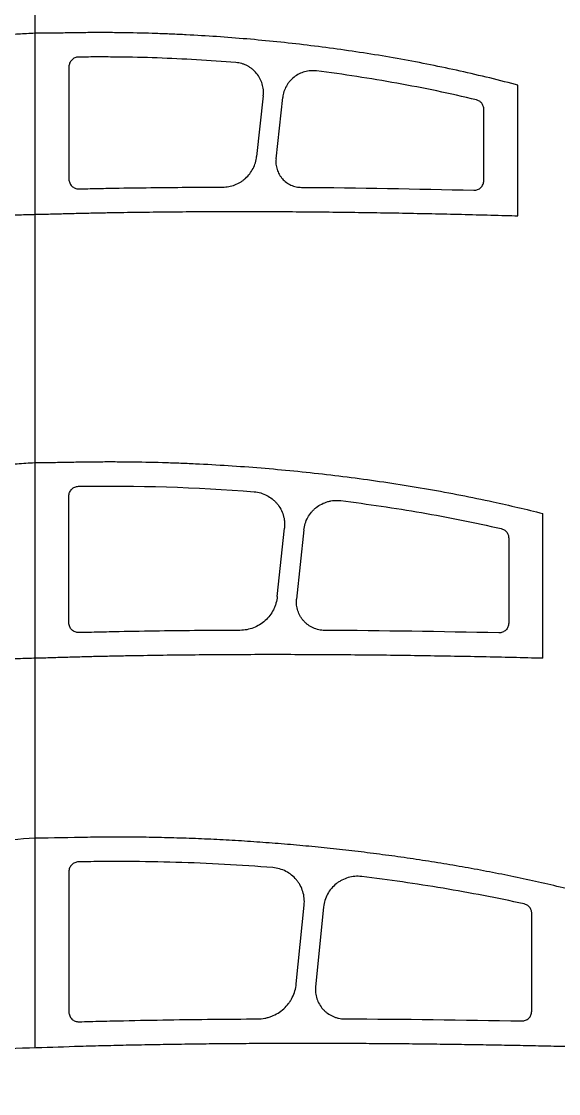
# Model space of a CAD drawing. Header units: millimetres. Extents: x -11497 to 404, y -3854 to 414.
# Drawn here: x -7226 to -7115.7, y -2028.8 to -1808.7 of the extents above; entities that cross this region are included whole.
import ezdxf

# ---------------------------------------------------------------- set-up
doc = ezdxf.new("R2010")
doc.units = ezdxf.units.MM
doc.layers.add('7', color=1, linetype='Continuous')

msp = doc.modelspace()

# ---------------------------------------------------------------- linework, layer by layer
at = {"color": 7, "linetype": 'Continuous', "lineweight": 25}
for p, q in [((-7216.2651, -1818.0333), (-7216.2651, -1841.0773)), ((-7124.0561, -1848.6082), (-7124.0561, -1821.7976)), ((-7176.3434, -1823.9699), (-7177.7123, -1836.441)), ((-7173.7352, -1836.8969), (-7172.3531, -1824.3151)), ((-7131.0561, -1841.3642), (-7131.0561, -1826.748)), ((-7216.2651, -1932.1672), (-7216.2651, -1906.1242)), ((-7118.9519, -1939.434), (-7118.9519, -1909.7073)), ((-7173.469, -1926.7568), (-7172.0013, -1912.7205)), ((-7168.0162, -1913.0947), (-7169.5013, -1927.2914)), ((-7125.9519, -1914.7509), (-7125.9519, -1932.2176)), ((-7216.2651, -1983.2182), (-7216.2651, -2012.0393)), ((-7169.5722, -2006.2511), (-7167.9474, -1990.0788)), ((-7163.9676, -1990.481), (-7165.6105, -2006.8323)), ((-7121.2258, -2011.8769), (-7121.2258, -1991.7907))]:
    msp.add_line(p, q, dxfattribs=at)
for points, knots in [([(-7124.0561, -1821.7976), (-7124.2282, -1821.7519), (-7128.4123, -1820.6465), (-7136.6533, -1818.6522), (-7146.832, -1816.6391), (-7155.0185, -1815.2749), (-7161.1768, -1814.3695), (-7167.35, -1813.5731), (-7173.5362, -1812.8842), (-7179.7329, -1812.2974), (-7185.9389, -1811.8185), (-7191.1165, -1811.5064), (-7195.2615, -1811.3131), (-7199.408, -1811.1552), (-7203.5563, -1811.0531), (-7207.7056, -1811.0055), (-7210.8177, -1811.0021), (-7213.9298, -1811.0221), (-7217.0414, -1811.0792), (-7220.153, -1811.1303), (-7222.2277, -1811.149), (-7223.2651, -1811.1527)], [0.497317614, 0.497317614, 0.497317614, 0.497317614, 0.5, 0.5625, 0.625, 0.65625, 0.6875, 0.71875, 0.75, 0.78125, 0.8125, 0.84375, 0.859375, 0.875, 0.90625, 0.921875, 0.9375, 0.953125, 0.96875, 0.984375, 1, 1, 1, 1]), ([(-7223.2651, -1811.1527), (-7224.3837, -1811.1991), (-7226.621, -1811.3216), (-7229.9739, -1811.5605), (-7233.3247, -1811.8172), (-7236.6736, -1812.0896), (-7240.0172, -1812.4146), (-7243.3564, -1812.7749), (-7246.6902, -1813.1776), (-7251.1269, -1813.7734), (-7256.6558, -1814.6274), (-7262.1561, -1815.6403), (-7266.5358, -1816.5485), (-7269.8092, -1817.2805), (-7273.0701, -1818.0641), (-7276.3176, -1818.9), (-7279.5506, -1819.7886), (-7282.7675, -1820.7329), (-7285.9647, -1821.7409), (-7289.1398, -1822.8156), (-7292.2891, -1823.9629), (-7295.4083, -1825.1889), (-7298.492, -1826.5016), (-7301.5288, -1827.9191), (-7304.5097, -1829.4506), (-7307.4274, -1831.0989), (-7310.2758, -1832.864), (-7312.5853, -1834.4338), (-7314.3846, -1835.7573), (-7315.7066, -1836.7861), (-7316.9981, -1837.8531), (-7318.252, -1838.9639), (-7319.268, -1839.9212), (-7320.0626, -1840.7058), (-7320.6524, -1841.3005), (-7321.2326, -1841.9044), (-7321.7954, -1842.5246), (-7322.3346, -1843.1658), (-7322.8392, -1843.8343), (-7323.2213, -1844.419), (-7323.4896, -1844.9087), (-7323.6711, -1845.286), (-7323.7988, -1845.6107), (-7323.8853, -1845.8758), (-7323.9423, -1846.0771), (-7323.9888, -1846.281), (-7324.0347, -1846.5557), (-7324.075, -1846.9029), (-7324.0707, -1847.2525), (-7324.0496, -1847.5307), (-7324.0239, -1847.7381), (-7323.9884, -1847.944), (-7323.9411, -1848.1468), (-7323.881, -1848.3462), (-7323.7955, -1848.5359), (-7323.7017, -1848.722), (-7323.6107, -1848.9102), (-7323.5097, -1849.0934), (-7323.3963, -1849.269), (-7323.2732, -1849.438), (-7323.0988, -1849.6553), (-7322.7775, -1850.0231), (-7322.3696, -1850.4051), (-7321.9304, -1850.7497), (-7321.4751, -1851.0729), (-7320.874, -1851.4284), (-7319.8578, -1851.8951), (-7318.5078, -1852.2705), (-7316.8463, -1852.4928), (-7315.1784, -1852.6472), (-7313.5071, -1852.7626), (-7311.8333, -1852.8327), (-7310.1585, -1852.8706), (-7308.4832, -1852.873), (-7306.8081, -1852.8486), (-7305.1335, -1852.8002), (-7303.4594, -1852.7367), (-7301.7856, -1852.6625), (-7300.1121, -1852.5837), (-7298.4386, -1852.5016), (-7296.2075, -1852.3873), (-7293.419, -1852.234), (-7290.0737, -1852.0295), (-7286.729, -1851.8101), (-7283.3848, -1851.5808), (-7280.0404, -1851.3473), (-7276.6957, -1851.114), (-7273.3504, -1850.8846), (-7270.0043, -1850.659), (-7266.6575, -1850.4385), (-7263.3097, -1850.2246), (-7259.9611, -1850.0169), (-7255.4951, -1849.7485), (-7251.027, -1849.496), (-7246.557, -1849.2577), (-7243.2034, -1849.0874), (-7239.8488, -1848.9245), (-7237.0525, -1848.7946), (-7234.8147, -1848.6976), (-7233.1363, -1848.6247), (-7231.4576, -1848.5523), (-7229.7784, -1848.4888), (-7228.0987, -1848.4343), (-7225.8587, -1848.3689), (-7224.1783, -1848.3244), (-7222.0562, -1848.2754), (-7220.0526, -1848.2312), (-7217.5482, -1848.1634), (-7215.5441, -1848.1126), (-7213.5396, -1848.0623), (-7211.0332, -1848.0121), (-7208.0249, -1847.9516), (-7204.0127, -1847.8834), (-7198.9955, -1847.814), (-7192.9723, -1847.7562), (-7186.9466, -1847.7243), (-7180.9188, -1847.7158), (-7174.8893, -1847.7298), (-7168.8581, -1847.7633), (-7162.8257, -1847.8186), (-7156.7923, -1847.8928), (-7148.7467, -1848.0168), (-7138.6885, -1848.2194), (-7129.7876, -1848.4475), (-7124.9103, -1848.584), (-7124.0561, -1848.6082)], [0, 0, 0, 0, 0.008250743, 0.016501486, 0.024752229, 0.033002972, 0.041253715, 0.049504458, 0.057755201, 0.066005944, 0.08250743, 0.099008916, 0.107259659, 0.115510402, 0.123761145, 0.132011888, 0.140262631, 0.148513373, 0.156764116, 0.165014859, 0.173265602, 0.181516345, 0.189767088, 0.198017831, 0.206268574, 0.214519317, 0.22277006, 0.231020803, 0.235146175, 0.239271546, 0.243396918, 0.247522289, 0.251647661, 0.253710346, 0.255773032, 0.257835718, 0.259898404, 0.261961089, 0.264023775, 0.266086461, 0.267117804, 0.268149147, 0.269180489, 0.269696161, 0.270211832, 0.270727504, 0.271243175, 0.272274518, 0.273305861, 0.273821532, 0.274337204, 0.274852875, 0.275368547, 0.275884218, 0.27639989, 0.276915561, 0.277431232, 0.277946904, 0.278462575, 0.278978247, 0.279493918, 0.280525261, 0.282587947, 0.28361929, 0.284650632, 0.286713318, 0.288776004, 0.292901375, 0.297026747, 0.301152118, 0.30527749, 0.309402861, 0.313528233, 0.317653604, 0.321778976, 0.325904347, 0.330029719, 0.33415509, 0.338280462, 0.342405833, 0.346531205, 0.354781948, 0.363032691, 0.371283434, 0.379534177, 0.38778492, 0.396035663, 0.404286406, 0.412537149, 0.420787892, 0.429038634, 0.437289377, 0.44554012, 0.462041606, 0.470292349, 0.478543092, 0.486793835, 0.495044578, 0.49916995, 0.503295321, 0.507420693, 0.511546064, 0.515671436, 0.519796807, 0.52804755, 0.52804755, 0.535421807, 0.542796064, 0.546483193, 0.550170321, 0.557544578, 0.564918835, 0.572293092, 0.587041606, 0.60179012, 0.616538634, 0.631287149, 0.646035663, 0.660784177, 0.675532691, 0.690281205, 0.705029719, 0.734526747, 0.764023775, 0.770286821, 0.770286821, 0.770286821, 0.770286821]), ([(-7214.2929, -1816.0335), (-7214.4238, -1816.0353), (-7214.5523, -1816.0498), (-7214.8049, -1816.1032), (-7214.9302, -1816.1426), (-7215.1692, -1816.2446), (-7215.2824, -1816.3065), (-7215.4965, -1816.452), (-7215.5978, -1816.5364), (-7215.7795, -1816.7205), (-7215.8609, -1816.8206), (-7216.0045, -1817.0376), (-7216.0658, -1817.1534), (-7216.213, -1817.5114), (-7216.2651, -1817.7715), (-7216.2651, -1818.0333)], [0, 0, 0, 0, 0.125, 0.125, 0.25, 0.25, 0.375, 0.375, 0.5, 0.5, 0.625, 0.625, 0.75, 0.75, 1, 1, 1, 1]), ([(-7181.9833, -1817.1453), (-7187.3599, -1816.7112), (-7192.7406, -1816.3981), (-7200.8179, -1816.117), (-7203.5114, -1816.0546), (-7207.5532, -1816.0091), (-7208.9008, -1816.0032), (-7211.5965, -1816.0066), (-7212.9445, -1816.0147), (-7214.2929, -1816.0335)], [0, 0, 0, 0, 0.5, 0.5, 0.75, 0.75, 0.875, 0.875, 1, 1, 1, 1]), ([(-7176.3433, -1823.9699), (-7176.2981, -1823.5573), (-7176.2948, -1823.1474), (-7176.3502, -1822.5365), (-7176.3787, -1822.3335), (-7176.4566, -1821.9288), (-7176.5062, -1821.7264), (-7176.6833, -1821.1344), (-7176.8391, -1820.756), (-7177.2256, -1820.0314), (-7177.4584, -1819.6838), (-7177.9803, -1819.0519), (-7178.271, -1818.7634), (-7178.7529, -1818.3728), (-7178.9207, -1818.2503), (-7179.2642, -1818.0249), (-7179.6174, -1817.8176), (-7179.9896, -1817.6461), (-7180.3716, -1817.4928), (-7180.5684, -1817.4251), (-7181.1642, -1817.253), (-7181.5696, -1817.1787), (-7181.9833, -1817.1453)], [0, 0, 0, 0, 0.125, 0.125, 0.1875, 0.1875, 0.25, 0.25, 0.375, 0.375, 0.5, 0.5, 0.625, 0.625, 0.6875, 0.6875, 0.75, 0.8125, 0.8125, 0.875, 0.875, 1, 1, 1, 1]), ([(-7165.4325, -1818.8669), (-7165.8414, -1818.8148), (-7166.2485, -1818.804), (-7166.8563, -1818.8473), (-7167.0584, -1818.8718), (-7167.4617, -1818.941), (-7167.6637, -1818.9861), (-7168.2555, -1819.1497), (-7168.6346, -1819.2963), (-7169.3625, -1819.6637), (-7169.7131, -1819.8869), (-7170.3532, -1820.3901), (-7170.6467, -1820.6717), (-7171.0462, -1821.1398), (-7171.1724, -1821.3035), (-7171.4052, -1821.6391), (-7171.5128, -1821.8118), (-7171.8092, -1822.3445), (-7171.9729, -1822.7215), (-7172.2228, -1823.5047), (-7172.308, -1823.9054), (-7172.353, -1824.3152)], [0, 0, 0, 0, 0.125, 0.125, 0.1875, 0.1875, 0.25, 0.25, 0.375, 0.375, 0.5, 0.5, 0.625, 0.625, 0.6875, 0.6875, 0.75, 0.75, 0.875, 0.875, 1, 1, 1, 1]), ([(-7132.5924, -1824.8028), (-7137.9848, -1823.5154), (-7143.4187, -1822.3809), (-7154.3677, -1820.4106), (-7159.8827, -1819.5745), (-7165.4325, -1818.8669)], [0, 0, 0, 0, 0.5, 0.5, 1, 1, 1, 1]), ([(-7131.0561, -1826.748), (-7131.0561, -1826.5232), (-7131.093, -1826.3046), (-7131.2405, -1825.88), (-7131.3472, -1825.6854), (-7131.6256, -1825.3328), (-7131.7904, -1825.1838), (-7132.1688, -1824.9421), (-7132.3737, -1824.8551), (-7132.5924, -1824.8028)], [0, 0, 0, 0, 0.25, 0.25, 0.5, 0.5, 0.75, 0.75, 1, 1, 1, 1]), ([(-7184.7077, -1842.7212), (-7184.2751, -1842.7203), (-7183.8494, -1842.68), (-7183.0114, -1842.5241), (-7182.597, -1842.4076), (-7181.7913, -1842.0984), (-7181.4082, -1841.9093), (-7180.862, -1841.5755), (-7180.6847, -1841.4559), (-7180.3399, -1841.1994), (-7180.1718, -1841.062), (-7179.6919, -1840.6314), (-7179.4016, -1840.3186), (-7178.8792, -1839.6423), (-7178.6455, -1839.2747), (-7178.2538, -1838.5124), (-7178.0941, -1838.1169), (-7177.8469, -1837.2972), (-7177.7596, -1836.871), (-7177.7124, -1836.4409)], [0, 0, 0, 0, 0.125, 0.125, 0.25, 0.25, 0.375, 0.375, 0.4375, 0.4375, 0.5, 0.5, 0.625, 0.625, 0.75, 0.75, 0.875, 0.875, 1, 1, 1, 1]), ([(-7173.7352, -1836.8968), (-7173.7759, -1837.2671), (-7173.7771, -1837.6349), (-7173.7223, -1838.1829), (-7173.6946, -1838.3649), (-7173.6195, -1838.7278), (-7173.572, -1838.9085), (-7173.4035, -1839.4357), (-7173.256, -1839.772), (-7172.9817, -1840.2536), (-7172.8807, -1840.4111), (-7172.6649, -1840.7115), (-7172.5498, -1840.8552), (-7172.1836, -1841.2667), (-7171.9095, -1841.517), (-7171.3118, -1841.957), (-7170.9946, -1842.1426), (-7170.3245, -1842.4468), (-7169.9681, -1842.5655), (-7169.2484, -1842.7238), (-7168.8824, -1842.7655), (-7168.5099, -1842.7683)], [0, 0, 0, 0, 0.125, 0.125, 0.1875, 0.1875, 0.25, 0.25, 0.375, 0.375, 0.4375, 0.4375, 0.5, 0.5, 0.625, 0.625, 0.75, 0.75, 0.875, 0.875, 1, 1, 1, 1]), ([(-7216.2651, -1841.0773), (-7216.2651, -1841.2114), (-7216.2518, -1841.3432), (-7216.1995, -1841.6024), (-7216.1599, -1841.7312), (-7216.0568, -1841.9762), (-7215.9937, -1842.0923), (-7215.8445, -1842.3118), (-7215.7578, -1842.4154), (-7215.474, -1842.6929), (-7215.2454, -1842.841), (-7214.7537, -1843.0352), (-7214.4862, -1843.0836), (-7214.2181, -1843.0773)], [0, 0, 0, 0, 0.125, 0.125, 0.25, 0.25, 0.375, 0.375, 0.5, 0.5, 0.75, 0.75, 1, 1, 1, 1]), ([(-7133.1065, -1843.3624), (-7132.9723, -1843.3658), (-7132.8402, -1843.3558), (-7132.5795, -1843.31), (-7132.4497, -1843.2737), (-7132.202, -1843.1766), (-7132.0843, -1843.1164), (-7131.861, -1842.9726), (-7131.7553, -1842.8884), (-7131.4707, -1842.6114), (-7131.3169, -1842.3863), (-7131.1624, -1842.0208), (-7131.1226, -1841.8926), (-7131.0695, -1841.6308), (-7131.0561, -1841.4983), (-7131.0561, -1841.3642)], [0, 0, 0, 0, 0.125, 0.125, 0.25, 0.25, 0.375, 0.375, 0.5, 0.5, 0.75, 0.75, 0.875, 0.875, 1, 1, 1, 1]), ([(-7214.2181, -1843.0773), (-7212.9887, -1843.0484), (-7211.7592, -1843.0243), (-7209.3002, -1842.9751), (-7208.0708, -1842.9513), (-7204.3822, -1842.8874), (-7201.9231, -1842.8518), (-7194.5455, -1842.7633), (-7189.6267, -1842.7305), (-7184.7077, -1842.7211)], [0, 0, 0, 0, 0.125, 0.125, 0.25, 0.25, 0.5, 0.5, 1, 1, 1, 1]), ([(-7223.2651, -1899.2525), (-7222.1379, -1899.251), (-7219.8836, -1899.2294), (-7216.5027, -1899.1657), (-7213.1219, -1899.0987), (-7209.7405, -1899.0688), (-7206.359, -1899.0664), (-7201.8504, -1899.1078), (-7197.3428, -1899.2102), (-7192.837, -1899.3719), (-7188.3327, -1899.5728), (-7182.7062, -1899.9003), (-7175.962, -1900.4071), (-7169.2277, -1901.0312), (-7162.5043, -1901.7658), (-7155.7952, -1902.6178), (-7149.1018, -1903.5887), (-7140.2036, -1905.0529), (-7130.1344, -1907.0239), (-7122.3416, -1908.8546), (-7118.9519, -1909.7073)], [0.514048424, 0.514048424, 0.514048424, 0.514048424, 0.529673424, 0.545298424, 0.560923424, 0.576548424, 0.592173424, 0.607798424, 0.639048424, 0.654673424, 0.670298424, 0.701548424, 0.732798424, 0.764048424, 0.795298424, 0.826548424, 0.857798424, 0.889048424, 0.951548424, 1, 1, 1, 1]), ([(-7118.9519, -1939.434), (-7123.0774, -1939.3294), (-7131.5794, -1939.1297), (-7142.2685, -1938.9355), (-7151.0183, -1938.8183), (-7157.5792, -1938.7511), (-7164.1381, -1938.7044), (-7170.6947, -1938.681), (-7177.2486, -1938.6793), (-7183.7993, -1938.7019), (-7190.3465, -1938.7503), (-7196.8896, -1938.8262), (-7202.3385, -1938.913), (-7206.6951, -1938.9962), (-7209.9611, -1939.0693), (-7212.682, -1939.1277), (-7214.8577, -1939.1878), (-7217.0327, -1939.2525), (-7219.7505, -1939.341), (-7221.9244, -1939.3954), (-7224.2271, -1939.451), (-7226.0502, -1939.5071), (-7228.4801, -1939.5878), (-7230.3022, -1939.6524), (-7232.1237, -1939.7226), (-7233.9447, -1939.7982), (-7235.7654, -1939.8753), (-7238.1924, -1939.9797), (-7241.2251, -1940.1174), (-7244.8629, -1940.291), (-7248.4991, -1940.4731), (-7253.3453, -1940.7274), (-7258.1887, -1940.9971), (-7263.0292, -1941.2837), (-7266.6582, -1941.5058), (-7270.286, -1941.7344), (-7273.9125, -1941.9704), (-7277.5379, -1942.2117), (-7281.1624, -1942.4567), (-7284.7858, -1942.7064), (-7288.4086, -1942.9563), (-7292.0311, -1943.2013), (-7295.6538, -1943.4357), (-7299.277, -1943.654), (-7302.297, -1943.8176), (-7304.7133, -1943.9393), (-7306.5256, -1944.0266), (-7308.3379, -1944.1102), (-7310.1504, -1944.1892), (-7311.9633, -1944.2567), (-7313.7767, -1944.3075), (-7315.5905, -1944.3338), (-7317.4045, -1944.3302), (-7319.218, -1944.2894), (-7321.0302, -1944.2126), (-7322.84, -1944.0888), (-7324.6458, -1943.9207), (-7326.4456, -1943.6867), (-7327.9102, -1943.2921), (-7329.0164, -1942.7988), (-7329.6705, -1942.4193), (-7330.1679, -1942.0755), (-7330.6473, -1941.7071), (-7331.0946, -1941.2994), (-7331.4488, -1940.9063), (-7331.6424, -1940.6747), (-7331.7795, -1940.4943), (-7331.9064, -1940.3066), (-7332.0194, -1940.1102), (-7332.122, -1939.9082), (-7332.23, -1939.7096), (-7332.3311, -1939.5075), (-7332.4049, -1939.2935), (-7332.4635, -1939.0751), (-7332.5076, -1938.8529), (-7332.5403, -1938.6289), (-7332.5671, -1938.3278), (-7332.5708, -1937.9493), (-7332.5254, -1937.5734), (-7332.4686, -1937.2769), (-7332.414, -1937.057), (-7332.3489, -1936.8399), (-7332.2507, -1936.5542), (-7332.107, -1936.2047), (-7331.9068, -1935.7979), (-7331.6108, -1935.2706), (-7331.193, -1934.6403), (-7330.6428, -1933.9194), (-7330.0559, -1933.2276), (-7329.4446, -1932.558), (-7328.8152, -1931.9052), (-7328.1754, -1931.2626), (-7327.314, -1930.4143), (-7326.2123, -1929.3794), (-7324.8526, -1928.179), (-7323.4529, -1927.0255), (-7322.0199, -1925.9136), (-7320.0699, -1924.4832), (-7317.5678, -1922.7856), (-7314.4814, -1920.878), (-7311.321, -1919.0951), (-7308.0916, -1917.4398), (-7304.8024, -1915.9065), (-7301.4621, -1914.487), (-7298.0831, -1913.162), (-7294.6719, -1911.9205), (-7291.2323, -1910.759), (-7287.7689, -1909.6686), (-7284.2838, -1908.6476), (-7280.781, -1907.6866), (-7277.2624, -1906.7828), (-7273.7291, -1905.9355), (-7270.182, -1905.1439), (-7265.4357, -1904.1619), (-7259.4744, -1903.0662), (-7253.481, -1902.1431), (-7248.6709, -1901.4991), (-7245.0562, -1901.0635), (-7241.4351, -1900.6745), (-7237.809, -1900.3226), (-7234.1765, -1900.0298), (-7230.5416, -1899.7533), (-7226.905, -1899.4813), (-7224.4787, -1899.3221), (-7223.2651, -1899.2525)], [0, 0, 0, 0, 0.0278069, 0.057303928, 0.072052442, 0.086800957, 0.101549471, 0.116297985, 0.131046499, 0.145795013, 0.160543527, 0.175292041, 0.190040555, 0.197414812, 0.204789069, 0.212163326, 0.215850455, 0.219537583, 0.22691184, 0.234286097, 0.234286097, 0.24253684, 0.246662212, 0.250787583, 0.254912955, 0.259038326, 0.263163698, 0.267289069, 0.275539812, 0.283790555, 0.292041298, 0.300292041, 0.316793527, 0.32504427, 0.333295013, 0.341545756, 0.349796499, 0.358047242, 0.366297985, 0.374548728, 0.382799471, 0.391050214, 0.399300957, 0.4075517, 0.415802442, 0.419927814, 0.424053185, 0.428178557, 0.432303928, 0.4364293, 0.440554671, 0.444680043, 0.448805414, 0.452930786, 0.457056157, 0.461181529, 0.4653069, 0.469432272, 0.473557643, 0.475620329, 0.477683015, 0.478714358, 0.4797457, 0.481808386, 0.482839729, 0.483355401, 0.483871072, 0.484386743, 0.484902415, 0.485418086, 0.485933758, 0.486449429, 0.486965101, 0.487480772, 0.487996443, 0.488512115, 0.489027786, 0.490059129, 0.491090472, 0.491606144, 0.492121815, 0.492637486, 0.493153158, 0.494184501, 0.495215844, 0.496247186, 0.498309872, 0.500372558, 0.502435244, 0.504497929, 0.506560615, 0.508623301, 0.510685987, 0.514811358, 0.51893673, 0.523062101, 0.527187473, 0.531312844, 0.539563587, 0.54781433, 0.556065073, 0.564315816, 0.572566559, 0.580817302, 0.589068045, 0.597318788, 0.605569531, 0.613820274, 0.622071017, 0.63032176, 0.638572503, 0.646823246, 0.655073989, 0.663324732, 0.679826218, 0.696327703, 0.704578446, 0.712829189, 0.721079932, 0.729330675, 0.737581418, 0.745832161, 0.754082904, 0.762333647, 0.762333647, 0.762333647, 0.762333647]), ([(-7216.2651, -1906.1242), (-7216.2651, -1905.9936), (-7216.2525, -1905.8652), (-7216.2029, -1905.6125), (-7216.1653, -1905.487), (-7216.0672, -1905.2471), (-7216.0071, -1905.1332), (-7215.8653, -1904.9175), (-7215.7826, -1904.815), (-7215.6018, -1904.6309), (-7215.5032, -1904.5481), (-7215.2892, -1904.4014), (-7215.1746, -1904.3383), (-7214.8199, -1904.1855), (-7214.5614, -1904.1291), (-7214.3003, -1904.1245)], [0, 0, 0, 0, 0.125, 0.125, 0.25, 0.25, 0.375, 0.375, 0.5, 0.5, 0.625, 0.625, 0.75, 0.75, 1, 1, 1, 1]), ([(-7178.2096, -1905.2602), (-7177.7563, -1905.296), (-7177.3138, -1905.3764), (-7176.4494, -1905.6233), (-7176.0236, -1905.7925), (-7175.2248, -1906.2064), (-7174.8492, -1906.451), (-7174.3215, -1906.8748), (-7174.151, -1907.0265), (-7173.8289, -1907.3432), (-7173.6768, -1907.5085), (-7173.2464, -1908.0254), (-7172.9936, -1908.3982), (-7172.5621, -1909.1975), (-7172.3896, -1909.6121), (-7172.1934, -1910.2557), (-7172.1386, -1910.4739), (-7172.0504, -1910.9177), (-7172.0172, -1911.1433), (-7171.9524, -1911.8175), (-7171.954, -1912.2684), (-7172.0013, -1912.7206)], [0, 0, 0, 0, 0.125, 0.125, 0.25, 0.25, 0.375, 0.375, 0.4375, 0.4375, 0.5, 0.5, 0.625, 0.625, 0.75, 0.75, 0.8125, 0.8125, 0.875, 0.875, 1, 1, 1, 1]), ([(-7168.0162, -1913.0948), (-7167.969, -1912.6438), (-7167.8778, -1912.2046), (-7167.6101, -1911.3491), (-7167.431, -1910.9288), (-7166.9987, -1910.1426), (-7166.7456, -1909.774), (-7166.3104, -1909.2583), (-7166.1551, -1909.0919), (-7165.8317, -1908.7783), (-7165.6632, -1908.6305), (-7165.1377, -1908.2137), (-7164.7604, -1907.9704), (-7163.9534, -1907.5584), (-7163.536, -1907.3958), (-7162.8901, -1907.2145), (-7162.6714, -1907.1646), (-7162.2272, -1907.0864), (-7162.0015, -1907.0581), (-7161.3277, -1907.0079), (-7160.8781, -1907.0188), (-7160.4282, -1907.0752)], [0, 0, 0, 0, 0.125, 0.125, 0.25, 0.25, 0.375, 0.375, 0.4375, 0.4375, 0.5, 0.5, 0.625, 0.625, 0.75, 0.75, 0.8125, 0.8125, 0.875, 0.875, 1, 1, 1, 1]), ([(-7160.4283, -1907.0752), (-7154.8724, -1907.7713), (-7149.3484, -1908.5858), (-7138.3734, -1910.4858), (-7132.9226, -1911.5723), (-7127.5101, -1912.8006)], [0, 0, 0, 0, 0.5, 0.5, 1, 1, 1, 1]), ([(-7127.5101, -1912.8006), (-7127.2889, -1912.8508), (-7127.0822, -1912.9361), (-7126.6979, -1913.1769), (-7126.531, -1913.3257), (-7126.2479, -1913.6799), (-7126.1395, -1913.8756), (-7125.9895, -1914.3035), (-7125.9519, -1914.5241), (-7125.9519, -1914.7509)], [0, 0, 0, 0, 0.25, 0.25, 0.5, 0.5, 0.75, 0.75, 1, 1, 1, 1]), ([(-7173.469, -1926.7567), (-7173.5185, -1927.23), (-7173.6105, -1927.692), (-7173.8102, -1928.3684), (-7173.8871, -1928.5912), (-7174.0619, -1929.0309), (-7174.1602, -1929.2486), (-7174.4813, -1929.8803), (-7174.7314, -1930.2775), (-7175.3022, -1931.0247), (-7175.6269, -1931.3775), (-7176.3257, -1932.0093), (-7176.7009, -1932.291), (-7177.5029, -1932.786), (-7177.9321, -1932.9993), (-7178.8087, -1933.3391), (-7179.2599, -1933.4685), (-7180.1885, -1933.6449), (-7180.6646, -1933.6909), (-7181.1405, -1933.6927)], [0, 0, 0, 0, 0.125, 0.125, 0.1875, 0.1875, 0.25, 0.25, 0.375, 0.375, 0.5, 0.5, 0.625, 0.625, 0.75, 0.75, 0.875, 0.875, 1, 1, 1, 1]), ([(-7163.7489, -1933.7092), (-7164.1571, -1933.707), (-7164.5584, -1933.6622), (-7165.3475, -1933.4906), (-7165.7384, -1933.3615), (-7166.4738, -1933.0301), (-7166.822, -1932.8277), (-7167.3144, -1932.4677), (-7167.4728, -1932.3386), (-7167.7722, -1932.0672), (-7168.0562, -1931.7816), (-7168.3095, -1931.4677), (-7168.5472, -1931.1395), (-7168.6585, -1930.9673), (-7168.9614, -1930.4405), (-7169.1246, -1930.0726), (-7169.3117, -1929.4958), (-7169.3646, -1929.2982), (-7169.4488, -1928.9006), (-7169.4802, -1928.7012), (-7169.5431, -1928.1006), (-7169.5438, -1927.6974), (-7169.5013, -1927.2914)], [0, 0, 0, 0, 0.125, 0.125, 0.25, 0.25, 0.375, 0.375, 0.4375, 0.4375, 0.5, 0.5625, 0.5625, 0.625, 0.625, 0.75, 0.75, 0.8125, 0.8125, 0.875, 0.875, 1, 1, 1, 1]), ([(-7214.2103, -1934.167), (-7214.3446, -1934.1707), (-7214.4771, -1934.1609), (-7214.7382, -1934.1155), (-7214.8684, -1934.0792), (-7215.1166, -1933.9823), (-7215.2346, -1933.922), (-7215.4584, -1933.7781), (-7215.5644, -1933.6939), (-7215.8495, -1933.4165), (-7216.0037, -1933.1911), (-7216.1586, -1932.825), (-7216.1985, -1932.6964), (-7216.2517, -1932.4343), (-7216.2651, -1932.3016), (-7216.2651, -1932.1672)], [0, 0, 0, 0, 0.125, 0.125, 0.25, 0.25, 0.375, 0.375, 0.5, 0.5, 0.75, 0.75, 0.875, 0.875, 1, 1, 1, 1]), ([(-7181.1404, -1933.6927), (-7186.6529, -1933.7138), (-7192.165, -1933.7618), (-7200.4325, -1933.8795), (-7203.1882, -1933.9256), (-7207.3216, -1934.0079), (-7208.6994, -1934.0387), (-7211.4549, -1934.0991), (-7212.8327, -1934.1292), (-7214.2103, -1934.167)], [0, 0, 0, 0, 0.5, 0.5, 0.75, 0.75, 0.875, 0.875, 1, 1, 1, 1]), ([(-7125.9519, -1932.2176), (-7125.9519, -1932.3515), (-7125.9652, -1932.4831), (-7126.0174, -1932.742), (-7126.0569, -1932.8707), (-7126.16, -1933.1154), (-7126.223, -1933.2314), (-7126.372, -1933.4506), (-7126.4586, -1933.554), (-7126.742, -1933.8312), (-7126.9703, -1933.9792), (-7127.4614, -1934.1733), (-7127.7285, -1934.2219), (-7127.9963, -1934.216)], [0, 0, 0, 0, 0.125, 0.125, 0.25, 0.25, 0.375, 0.375, 0.5, 0.5, 0.75, 0.75, 1, 1, 1, 1]), ([(-6998.4718, -2026.6202), (-6999.6077, -2026.1268), (-7001.5906, -2025.3263), (-7004.3985, -2024.2043), (-7006.8909, -2023.244), (-7009.3765, -2022.306), (-7011.8686, -2021.386), (-7014.3652, -2020.4782), (-7016.8655, -2019.5805), (-7019.3666, -2018.6836), (-7022.7029, -2017.4923), (-7026.8677, -2015.9899), (-7031.8595, -2014.1747), (-7036.8472, -2012.3523), (-7041.8305, -2010.5185), (-7046.8135, -2008.6828), (-7051.7964, -2006.8439), (-7056.7725, -2005.0101), (-7061.7415, -2003.1821), (-7066.7064, -2001.3715), (-7071.6789, -1999.5843), (-7076.6615, -1997.8285), (-7081.6598, -1996.1166), (-7086.6758, -1994.4558), (-7091.6769, -1992.8684), (-7096.6631, -1991.3603), (-7101.6338, -1989.9343), (-7106.6233, -1988.5779), (-7111.6322, -1987.2944), (-7116.659, -1986.0834), (-7121.7036, -1984.9448), (-7126.7378, -1983.8889), (-7131.759, -1982.9117), (-7136.765, -1982.0128), (-7141.7825, -1981.1852), (-7146.8104, -1980.4231), (-7151.8485, -1979.7278), (-7156.8958, -1979.0942), (-7161.9407, -1978.5242), (-7166.9815, -1978.0145), (-7172.0167, -1977.5644), (-7177.0558, -1977.174), (-7182.0985, -1976.8455), (-7187.145, -1976.5753), (-7192.1952, -1976.3694), (-7197.2511, -1976.2253), (-7202.3102, -1976.1413), (-7207.372, -1976.126), (-7214.3572, -1976.1893), (-7219.6535, -1976.3534), (-7223.2651, -1976.3518)], [0, 0, 0, 0, 0.01598777, 0.02760342, 0.03903768, 0.05046865, 0.06190106, 0.07333252, 0.08476444, 0.09619655, 0.10763556, 0.13049922, 0.1533554, 0.17620712, 0.19905446, 0.22190714, 0.24476251, 0.26762472, 0.29037137, 0.31311579, 0.33584914, 0.35858632, 0.38131738, 0.40405505, 0.42679851, 0.44905399, 0.47130481, 0.49355542, 0.5158042, 0.5380558, 0.56030563, 0.58256543, 0.60445808, 0.62634262, 0.64822472, 0.67010638, 0.69199188, 0.71388181, 0.73577561, 0.75753483, 0.77928785, 0.80103746, 0.82278231, 0.84452564, 0.86627906, 0.888033, 0.90982087, 0.93159916, 0.95337978, 1, 1, 1, 1]), ([(-7223.2651, -1976.3518), (-7226.3979, -1976.571), (-7231.2313, -1976.9558), (-7237.7701, -1977.4446), (-7242.8715, -1977.9286), (-7247.9646, -1978.486), (-7253.0465, -1979.1313), (-7258.1163, -1979.8632), (-7263.172, -1980.6862), (-7267.3892, -1981.4579), (-7270.7761, -1982.1258), (-7273.3372, -1982.6612), (-7275.8926, -1983.22), (-7278.4415, -1983.8076), (-7280.9843, -1984.4214), (-7283.5211, -1985.0629), (-7286.0735, -1985.7386), (-7288.6409, -1986.4482), (-7291.2215, -1987.1962), (-7293.7921, -1987.9765), (-7296.3509, -1988.7948), (-7298.8987, -1989.6482), (-7301.4334, -1990.5424), (-7303.5489, -1991.3298), (-7305.2529, -1991.9871), (-7306.5492, -1992.5033), (-7307.8408, -1993.0305), (-7309.1252, -1993.5733), (-7310.4036, -1994.128), (-7311.6739, -1994.6991), (-7312.9563, -1995.2959), (-7314.2518, -1995.9177), (-7315.557, -1996.57), (-7316.8549, -1997.2384), (-7318.1423, -1997.9291), (-7319.4227, -1998.639), (-7320.695, -1999.3709), (-7321.9951, -2000.1445), (-7323.3201, -2000.9615), (-7324.6656, -2001.8241), (-7325.9938, -2002.7085), (-7327.2991, -2003.6149), (-7328.5779, -2004.5386), (-7329.8235, -2005.4813), (-7330.8812, -2006.3173), (-7331.7595, -2007.043), (-7332.4758, -2007.6498), (-7333.1845, -2008.2752), (-7333.8954, -2008.9183), (-7334.6108, -2009.5886), (-7335.337, -2010.2896), (-7336.1594, -2011.1075), (-7337.0753, -2012.042), (-7338.0384, -2013.1089), (-7338.922, -2014.2161), (-7339.6628, -2015.3557), (-7340.2026, -2016.5165), (-7340.483, -2017.7021), (-7340.3996, -2018.7383), (-7340.1851, -2019.4073), (-7339.9272, -2019.8435), (-7339.689, -2020.3186), (-7339.2137, -2020.9009), (-7338.6297, -2021.502), (-7337.9679, -2022.0455), (-7337.2588, -2022.529), (-7336.5441, -2022.9258), (-7335.8404, -2023.2382), (-7335.1587, -2023.4803), (-7334.4712, -2023.6716), (-7333.7793, -2023.8225), (-7333.0832, -2023.9392), (-7332.3842, -2024.0339), (-7331.4998, -2024.1328), (-7330.4295, -2024.2353), (-7329.1725, -2024.336), (-7327.912, -2024.4138), (-7326.6491, -2024.4713), (-7325.3847, -2024.5135), (-7324.1192, -2024.5357), (-7322.8529, -2024.545), (-7321.5864, -2024.5362), (-7320.3205, -2024.5168), (-7319.0555, -2024.4856), (-7317.7912, -2024.4457), (-7316.5271, -2024.3985), (-7315.263, -2024.3469), (-7313.9982, -2024.2907), (-7312.7329, -2024.2328), (-7311.4668, -2024.1749), (-7310.2012, -2024.1126), (-7308.9353, -2024.0502), (-7307.6697, -2023.9859), (-7306.4037, -2023.9178), (-7304.7147, -2023.8252), (-7302.603, -2023.7036), (-7300.069, -2023.5473), (-7297.5361, -2023.3867), (-7295.0034, -2023.2184), (-7292.4711, -2023.0482), (-7289.9385, -2022.8758), (-7287.4056, -2022.7017), (-7284.8722, -2022.5312), (-7282.3391, -2022.36), (-7279.8061, -2022.1937), (-7277.2734, -2022.0267), (-7274.7404, -2021.8636), (-7272.2068, -2021.7033), (-7268.8301, -2021.4939), (-7264.6102, -2021.2397), (-7259.5475, -2020.9489), (-7254.4849, -2020.6738), (-7249.422, -2020.4113), (-7244.3579, -2020.1665), (-7239.2921, -2019.9352), (-7232.1627, -2019.6362), (-7226.7211, -2019.4319), (-7222.9683, -2019.3107)], [0, 0, 0, 0, 0.037810127, 0.058378142, 0.078944165, 0.099502757, 0.120062306, 0.140618196, 0.161171844, 0.181730392, 0.192232993, 0.202733734, 0.213231801, 0.223726436, 0.234226583, 0.244725708, 0.255230035, 0.266014973, 0.276796177, 0.287577874, 0.298358395, 0.309139928, 0.31992681, 0.330717371, 0.336315928, 0.341916893, 0.34751551, 0.353112043, 0.35870546, 0.364292741, 0.369880161, 0.375736121, 0.381592742, 0.387447349, 0.393312559, 0.399182199, 0.405074118, 0.410984135, 0.41739554, 0.423814744, 0.430225953, 0.436607106, 0.442946104, 0.449218507, 0.455412895, 0.459176702, 0.462934888, 0.466716263, 0.470556156, 0.474475231, 0.47851987, 0.482707985, 0.488439354, 0.49427259, 0.500005689, 0.505479778, 0.510596009, 0.515360546, 0.519964911, 0.522941483, 0.523713317, 0.526061566, 0.529321954, 0.532702959, 0.536149006, 0.539609724, 0.543025292, 0.545975002, 0.548870241, 0.551727175, 0.554561889, 0.557391908, 0.560223219, 0.563052882, 0.568106577, 0.573167981, 0.578234398, 0.583311455, 0.588388324, 0.593465992, 0.598549122, 0.603634584, 0.60871431, 0.613792524, 0.618869059, 0.62394358, 0.629023617, 0.634100922, 0.639186879, 0.644273168, 0.649360468, 0.654444114, 0.659532454, 0.664617865, 0.669708001, 0.679898873, 0.690085219, 0.700273946, 0.710457126, 0.720645539, 0.730830795, 0.741020462, 0.751213282, 0.761401695, 0.771588867, 0.781775629, 0.79196117, 0.802149496, 0.812340623, 0.832694999, 0.853048018, 0.873395476, 0.893737901, 0.914086761, 0.934438591, 0.95479294, 0.999999721, 0.999999721, 0.999999721, 0.999999721]), ([(-7214.3051, -1981.2186), (-7214.4354, -1981.2212), (-7214.5633, -1981.2364), (-7214.8146, -1981.2909), (-7214.9392, -1981.3308), (-7215.1769, -1981.4334), (-7215.2894, -1981.4956), (-7215.502, -1981.6413), (-7215.6027, -1981.7258), (-7215.7831, -1981.9097), (-7215.8639, -1982.0097), (-7216.0065, -1982.226), (-7216.0674, -1982.3416), (-7216.2134, -1982.6985), (-7216.2651, -1982.9575), (-7216.2651, -1983.2182)], [0, 0, 0, 0, 0.125, 0.125, 0.25, 0.25, 0.375, 0.375, 0.5, 0.5, 0.625, 0.625, 0.75, 0.75, 1, 1, 1, 1]), ([(-7174.3673, -1982.4002), (-7180.9961, -1981.8788), (-7187.6382, -1981.5144), (-7197.6222, -1981.2146), (-7200.9536, -1981.1546), (-7205.9563, -1981.1305), (-7207.6249, -1981.1336), (-7210.9636, -1981.1599), (-7212.634, -1981.1853), (-7214.3051, -1981.2186)], [0, 0, 0, 0, 0.5, 0.5, 0.75, 0.75, 0.875, 0.875, 1, 1, 1, 1]), ([(-7167.9474, -1990.0788), (-7167.9005, -1989.6126), (-7167.9008, -1989.1487), (-7167.9925, -1988.2259), (-7168.0859, -1987.7629), (-7168.3586, -1986.8774), (-7168.5374, -1986.4513), (-7168.8705, -1985.8375), (-7168.9929, -1985.6365), (-7169.2543, -1985.252), (-7169.3939, -1985.0674), (-7169.8384, -1984.5357), (-7170.1709, -1984.2093), (-7170.9004, -1983.6248), (-7171.2886, -1983.3732), (-7172.1103, -1982.9485), (-7172.5485, -1982.7745), (-7173.443, -1982.5195), (-7173.9001, -1982.4369), (-7174.3673, -1982.4002)], [0, 0, 0, 0, 0.125, 0.125, 0.25, 0.25, 0.375, 0.375, 0.4375, 0.4375, 0.5, 0.5, 0.625, 0.625, 0.75, 0.75, 0.875, 0.875, 1, 1, 1, 1]), ([(-7156.1452, -1984.232), (-7156.6105, -1984.1749), (-7157.0744, -1984.1649), (-7157.9995, -1984.2362), (-7158.4646, -1984.3193), (-7159.3562, -1984.5722), (-7159.7864, -1984.7415), (-7160.4077, -1985.0607), (-7160.6114, -1985.1786), (-7161.0019, -1985.4314), (-7161.1897, -1985.5668), (-7161.7315, -1985.9994), (-7162.0653, -1986.3244), (-7162.6663, -1987.0409), (-7162.9267, -1987.4235), (-7163.3698, -1988.2358), (-7163.5535, -1988.6702), (-7163.8282, -1989.5592), (-7163.9208, -1990.0145), (-7163.9676, -1990.481)], [0, 0, 0, 0, 0.125, 0.125, 0.25, 0.25, 0.375, 0.375, 0.4375, 0.4375, 0.5, 0.5, 0.625, 0.625, 0.75, 0.75, 0.875, 0.875, 1, 1, 1, 1]), ([(-7122.8014, -1989.8366), (-7128.3358, -1988.6324), (-7133.8823, -1987.5711), (-7144.9979, -1985.714), (-7150.5667, -1984.9161), (-7156.1452, -1984.232)], [0, 0, 0, 0, 0.5, 0.5, 1, 1, 1, 1]), ([(-7121.2258, -1991.7907), (-7121.2258, -1991.5624), (-7121.2639, -1991.3404), (-7121.4159, -1990.91), (-7121.5258, -1990.7132), (-7121.8123, -1990.358), (-7121.9815, -1990.2089), (-7122.3697, -1989.9693), (-7122.5783, -1989.8851), (-7122.8014, -1989.8366)], [0, 0, 0, 0, 0.25, 0.25, 0.5, 0.5, 0.75, 0.75, 1, 1, 1, 1]), ([(-7177.4903, -2013.4485), (-7176.9978, -2013.446), (-7176.5124, -2013.3984), (-7175.7947, -2013.2618), (-7175.5572, -2013.2052), (-7175.0858, -2013.0698), (-7174.8519, -2012.9908), (-7174.1695, -2012.7247), (-7173.7351, -2012.5078), (-7172.9069, -2011.9954), (-7172.5106, -2011.6967), (-7171.7898, -2011.0416), (-7171.4616, -2010.6837), (-7171.0181, -2010.101), (-7170.8777, -2009.898), (-7170.6178, -2009.4822), (-7170.4982, -2009.2696), (-7170.1698, -2008.6185), (-7169.9912, -2008.1666), (-7169.7162, -2007.2263), (-7169.6215, -2006.7411), (-7169.5722, -2006.2511)], [0, 0, 0, 0, 0.125, 0.125, 0.1875, 0.1875, 0.25, 0.25, 0.375, 0.375, 0.5, 0.5, 0.625, 0.625, 0.6875, 0.6875, 0.75, 0.75, 0.875, 0.875, 1, 1, 1, 1]), ([(-7165.6105, -2006.8323), (-7165.6526, -2007.2514), (-7165.6504, -2007.6681), (-7165.56, -2008.497), (-7165.4701, -2008.9119), (-7165.2103, -2009.7019), (-7165.0406, -2010.0813), (-7164.619, -2010.808), (-7164.3722, -2011.1459), (-7163.9549, -2011.6084), (-7163.8077, -2011.7556), (-7163.4965, -2012.0356), (-7163.3322, -2012.1685), (-7162.8256, -2012.5365), (-7162.4662, -2012.7443), (-7161.8946, -2012.9998), (-7161.6974, -2013.0759), (-7161.2996, -2013.2059), (-7161.0987, -2013.2601), (-7160.4903, -2013.3909), (-7160.0771, -2013.4363), (-7159.6559, -2013.4379)], [0, 0, 0, 0, 0.125, 0.125, 0.25, 0.25, 0.375, 0.375, 0.5, 0.5, 0.5625, 0.5625, 0.625, 0.625, 0.75, 0.75, 0.8125, 0.8125, 0.875, 0.875, 1, 1, 1, 1]), ([(-7216.2651, -2012.0393), (-7216.2651, -2012.174), (-7216.2517, -2012.3064), (-7216.1989, -2012.5668), (-7216.1589, -2012.6962), (-7216.0549, -2012.9421), (-7215.9912, -2013.0587), (-7215.8406, -2013.2788), (-7215.7532, -2013.3825), (-7215.467, -2013.6602), (-7215.2366, -2013.808), (-7214.8652, -2013.9522), (-7214.7351, -2013.9884), (-7214.471, -2014.0337), (-7214.3376, -2014.043), (-7214.203, -2014.0388)], [0, 0, 0, 0, 0.125, 0.125, 0.25, 0.25, 0.375, 0.375, 0.5, 0.5, 0.75, 0.75, 0.875, 0.875, 1, 1, 1, 1]), ([(-7214.203, -2014.0388), (-7212.6741, -2013.9913), (-7211.1448, -2013.9541), (-7208.0861, -2013.8829), (-7206.5569, -2013.8455), (-7201.9687, -2013.7447), (-7198.9095, -2013.6883), (-7189.7312, -2013.5424), (-7183.6107, -2013.48), (-7177.4903, -2013.4485)], [0, 0, 0, 0, 0.125, 0.125, 0.25, 0.25, 0.5, 0.5, 1, 1, 1, 1]), ([(-7123.2653, -2013.8754), (-7123.1316, -2013.878), (-7123, -2013.8674), (-7122.7404, -2013.8205), (-7122.6112, -2013.7837), (-7122.3647, -2013.686), (-7122.2476, -2013.6255), (-7122.0256, -2013.4815), (-7121.9205, -2013.3973), (-7121.6376, -2013.1204), (-7121.4849, -2012.8957), (-7121.2802, -2012.4099), (-7121.2258, -2012.1443), (-7121.2258, -2011.8769)], [0, 0, 0, 0, 0.125, 0.125, 0.25, 0.25, 0.375, 0.375, 0.5, 0.5, 0.75, 0.75, 1, 1, 1, 1]), ([(-7222.9682, -2019.3107), (-7219.9739, -2019.2602), (-7215.2966, -2019.0529), (-7208.9295, -2018.9053), (-7203.8686, -2018.785), (-7198.8085, -2018.6901), (-7193.7501, -2018.6058), (-7188.6942, -2018.5415), (-7183.639, -2018.4887), (-7178.5842, -2018.4542), (-7173.529, -2018.4307), (-7168.4729, -2018.4229), (-7163.4166, -2018.4258), (-7158.3618, -2018.4426), (-7153.3087, -2018.4706), (-7148.2568, -2018.5112), (-7143.2052, -2018.562), (-7138.1535, -2018.6256), (-7133.1011, -2018.6997), (-7128.0485, -2018.7855), (-7122.9966, -2018.8801), (-7117.9464, -2018.9877), (-7112.8972, -2019.1001), (-7107.8486, -2019.2219), (-7102.7991, -2019.3492), (-7097.7489, -2019.4816), (-7092.6979, -2019.6181), (-7087.6469, -2019.7572), (-7082.5973, -2019.9061), (-7077.5491, -2020.0666), (-7072.5024, -2020.2487), (-7067.456, -2020.4529), (-7062.4106, -2020.6907), (-7057.3637, -2020.9642), (-7052.3169, -2021.2782), (-7047.2712, -2021.6396), (-7042.2294, -2022.0472), (-7037.1917, -2022.504), (-7032.1581, -2023.0172), (-7027.1285, -2023.5855), (-7022.9352, -2024.1083), (-7019.5765, -2024.5601), (-7017.0514, -2024.9214), (-7014.5308, -2025.3064), (-7012.0168, -2025.7248), (-7009.5098, -2026.1773), (-7007.0115, -2026.6736), (-7004.5062, -2027.2157), (-7001.6566, -2027.9053), (-6999.6355, -2028.4116), (-6998.4718, -2028.7715)], [0.000000345, 0.000000345, 0.000000345, 0.000000345, 0.039898338, 0.062375182, 0.084856831, 0.107347172, 0.129807277, 0.152263507, 0.174716737, 0.197166748, 0.219614308, 0.24207271, 0.264533569, 0.286983546, 0.309422927, 0.331860714, 0.354297153, 0.376732241, 0.399175083, 0.421621345, 0.444062332, 0.466498061, 0.488924444, 0.511354789, 0.533784812, 0.556223473, 0.578666397, 0.601109154, 0.623547151, 0.645975927, 0.668404475, 0.690833213, 0.713267434, 0.735703901, 0.758175394, 0.780639748, 0.80310346, 0.825569188, 0.848036127, 0.870516133, 0.893008687, 0.904338802, 0.91566953, 0.926994857, 0.938311018, 0.949626763, 0.960935433, 0.97224771, 0.983775525, 1, 1, 1, 1])]:
    msp.add_open_spline(points, degree=3, knots=knots, dxfattribs=at)
for points in [[(-7168.5099, -1842.7683), (-7156.7055, -1842.8575), (-7144.9046, -1843.065), (-7133.1065, -1843.3624)], [(-7214.3003, -1904.1245), (-7202.2516, -1903.9124), (-7190.222, -1904.3099), (-7178.2095, -1905.2602)], [(-7127.9963, -1934.216), (-7139.9111, -1933.9514), (-7151.8285, -1933.7753), (-7163.7489, -1933.7092)], [(-7159.6559, -2013.4379), (-7147.5245, -2013.4839), (-7135.3943, -2013.6355), (-7123.2653, -2013.8754)]]:
    msp.add_open_spline(points, degree=3, dxfattribs=at)
at = {"layer": '7'}
msp.add_line((-7223.2651, -1633.8875), (-7223.2651, -2019.3203), dxfattribs=at)

doc.saveas('drawing.dxf')
